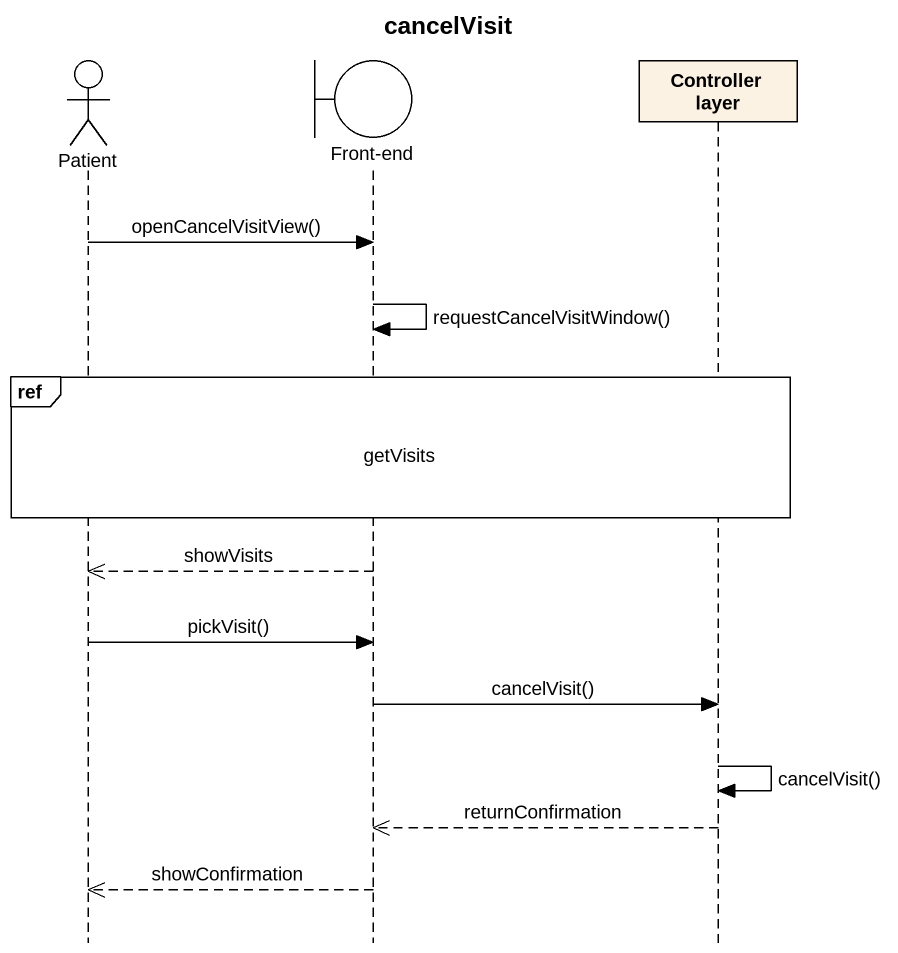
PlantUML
@startuml
title cancelVisit
hide footbox
actor Patient
boundary "Front-end" as Front_end
participant "Controller layer" as Controller_layer

Patient -> Front_end : openCancelVisitView()
Front_end -> Front_end : requestCancelVisitWindow()
ref over Patient, Front_end, Controller_layer : getVisits
Front_end -->> Patient : showVisits
Patient -> Front_end : pickVisit()
Front_end -> Controller_layer : cancelVisit()
Controller_layer -> Controller_layer : cancelVisit()
Controller_layer -->> Front_end : returnConfirmation
Front_end -->> Patient : showConfirmation
@enduml
